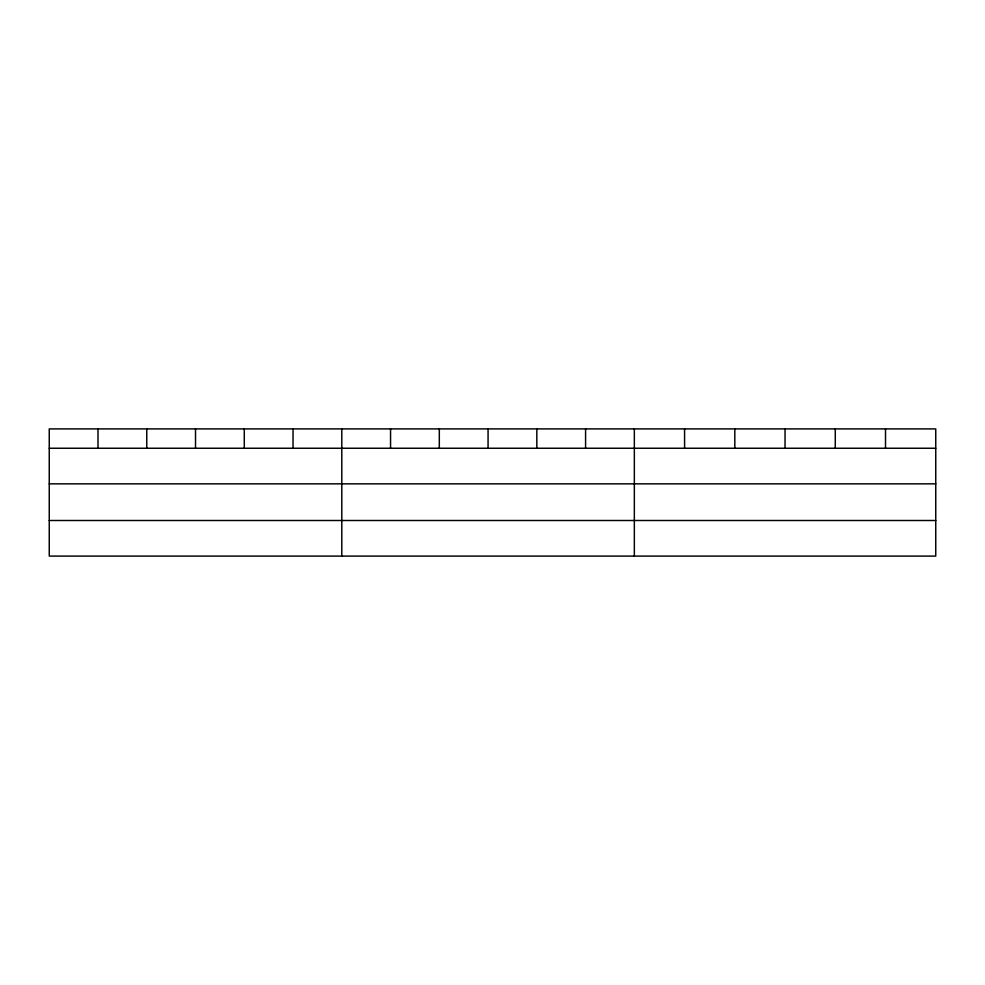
<?xml version="1.0" encoding="UTF-8"?>
<svg xmlns="http://www.w3.org/2000/svg" width="985" height="985" viewBox="0 0 985 985"><rect width="100%" height="100%" fill="white"/><g stroke="black" fill="none" stroke-linecap="round" stroke-linejoin="round"><path stroke-width="1.48" d="M935.75 483.844L935.75 428.906L49.25 428.906L49.25 556.094L935.75 556.094L935.75 483.844L49.25 483.844M49.25 448.249L935.75 448.249M49.25 520.499L935.75 520.499M885.515 428.906L885.515 448.249M835.28 428.906L835.28 448.249M785.045 428.906L785.045 448.249M734.81 428.906L734.81 448.249M684.575 428.906L684.575 448.249M634.34 428.906L634.34 556.094M585.582 428.906L585.582 448.249M536.825 428.906L536.825 448.249M488.067 428.906L488.067 448.249M439.31 428.906L439.31 448.249M390.552 428.906L390.552 448.249M341.795 428.906L341.795 556.094M293.037 428.906L293.037 448.249M244.28 428.906L244.28 448.249M195.523 428.906L195.523 448.249M146.765 428.906L146.765 448.249M98.007 428.906L98.007 448.249"/></g></svg>
